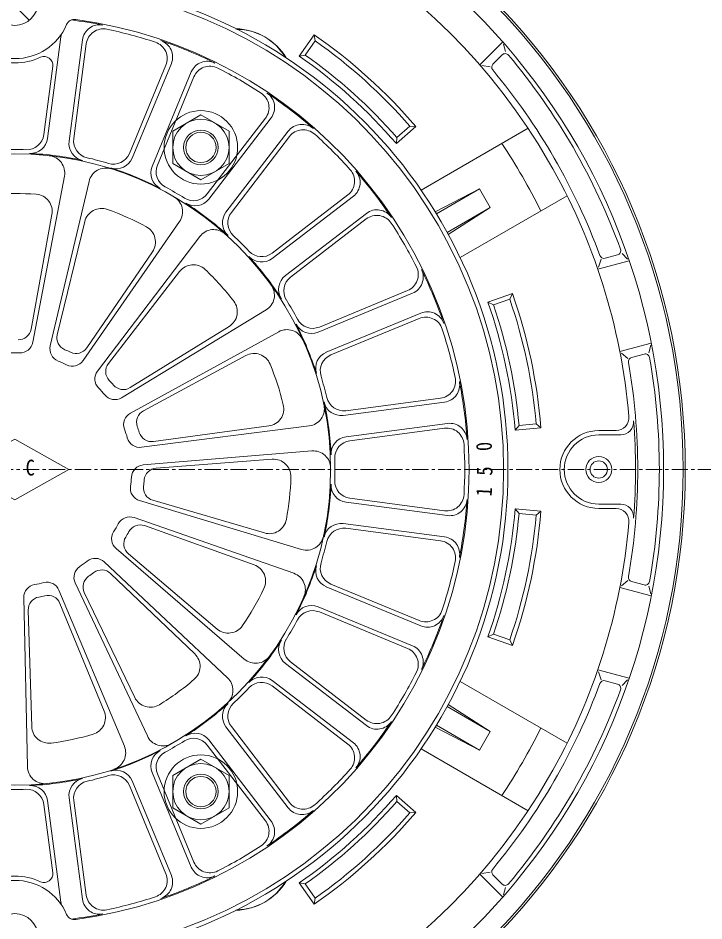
# Model space of a CAD drawing. Units: millimetres, scale not verified. Extents: x -1380 to 1380, y -955 to 955.
# Drawn here: x -449.3 to -290.7, y 120.7 to 329.4 of the extents above; entities that cross this region are included whole.
import ezdxf
from ezdxf.enums import TextEntityAlignment as Align

# ---------------------------------------------------------------- set-up
doc = ezdxf.new("R2010")
doc.units = ezdxf.units.MM
doc.header["$LTSCALE"] = 3
doc.linetypes.add('USER1', pattern=[2, 1.25, -0.25, 0.25, -0.25])
for name, color, linetype, lineweight in [('0-2_L-2', 7, 'Continuous', 18), ('0-4_L-5', 2, 'USER1', 18), ('0-5_L-3', 7, 'Continuous', 18), ('0-B_L-1a', 3, 'Continuous', 18), ('0-C_L-1b', 150, 'Continuous', 18)]:
    doc.layers.add(name, color=color, linetype=linetype, lineweight=lineweight)
doc.styles.add('ＭＳ ゴシック', font='')
doc.styles.get('ＭＳ ゴシック').set_extended_font_data('MS Gothic')

msp = doc.modelspace()

# ---------------------------------------------------------------- linework, layer by layer
at = {"layer": '0-2_L-2'}
for radius in [155, 154.5]:
    msp.add_circle((-449.992, 225.056), radius, dxfattribs=at)
at = {"layer": '0-4_L-5'}
msp.add_line((-198.372, 225.056), (-701.612, 225.056), dxfattribs=at)
at = {"layer": '0-5_L-3'}
msp.add_line((-446.729, 328.944), (-449.109, 331.324), dxfattribs=at)
for points in [[(-413.492, 303.287), (-406.992, 307.04), (-400.492, 303.287), (-400.492, 295.781), (-406.992, 292.029), (-413.492, 295.781)], [(-413.492, 154.33), (-406.992, 158.083), (-400.492, 154.33), (-400.492, 146.825), (-406.992, 143.072), (-413.492, 146.825)]]:
    msp.add_lwpolyline(points, close=True, dxfattribs=at)
for centre, radius in [((-449.992, 333.056), 5.3), ((-406.992, 299.534), 8.5), ((-406.992, 299.534), 6.5), ((-406.992, 299.534), 4), ((-406.992, 299.534), 3.5), ((-406.992, 150.578), 8.5), ((-406.992, 150.578), 6.5), ((-406.992, 150.578), 4), ((-406.992, 150.578), 3.5), ((-449.992, 117.056), 5.3)]:
    msp.add_circle(centre, radius, dxfattribs=at)
at = {"layer": '0-B_L-1a'}
for p, q in [((-442.433, 301.625), (-439.346, 325.071)), ((-437.476, 300.973), (-434.389, 324.418)), ((-436.388, 301.573), (-433.506, 323.464)), ((-443.328, 302.487), (-441.247, 318.294)), ((-423.514, 298.124), (-415.065, 318.523)), ((-422.873, 297.06), (-413.823, 318.908)), ((-418.253, 295.146), (-409.204, 316.994)), ((-417.047, 295.445), (-408.598, 315.844)), ((-405.505, 288.781), (-392.064, 306.298)), ((-405.161, 287.587), (-390.765, 306.349)), ((-401.194, 284.544), (-386.798, 303.305)), ((-399.952, 284.52), (-386.51, 302.037)), ((-438.545, 292.899), (-445.844, 254.472)), ((-432.855, 291.689), (-441.816, 253.616)), ((-390.528, 275.096), (-373.01, 288.537)), ((-390.504, 273.854), (-371.743, 288.25)), ((-446.241, 257.509), (-441.426, 283.988)), ((-387.46, 269.887), (-368.699, 284.283)), ((-440.218, 256.229), (-433.847, 282.377)), ((-411.94, 282.378), (-434.238, 250.242)), ((-386.266, 269.543), (-368.749, 282.984)), ((-407.234, 278.958), (-430.907, 247.821)), ((-433.365, 253.178), (-418.196, 275.409)), ((-428.384, 249.559), (-411.929, 270.855)), ((-379.901, 256.794), (-358.053, 265.844)), ((-379.602, 258), (-359.203, 266.45)), ((-391.915, 261.945), (-425.356, 241.657)), ((-377.988, 252.175), (-356.14, 261.225)), ((-376.924, 251.533), (-356.525, 259.983)), ((-423.365, 243.984), (-400.465, 258.123)), ((-389.007, 256.907), (-423.297, 238.091)), ((-420.286, 238.651), (-396.591, 251.414)), ((-374.075, 237.572), (-350.629, 240.659)), ((-373.474, 238.66), (-351.583, 241.542)), ((-381.932, 235.134), (-420.734, 230.201)), ((-417.968, 231.518), (-391.297, 235.12)), ((-373.422, 232.615), (-349.977, 235.702)), ((-372.56, 231.72), (-350.67, 234.602)), ((-381.324, 229.348), (-420.303, 226.106)), ((-417.324, 225.393), (-390.487, 227.415)), ((-383.717, 206.58), (-421.17, 217.856)), ((-418.108, 217.934), (-392.278, 210.377)), ((-373.422, 217.497), (-349.977, 214.41)), ((-372.56, 218.392), (-350.67, 215.51)), ((-385.515, 201.048), (-422.443, 213.94)), ((-420.011, 212.077), (-394.672, 203.008)), ((-374.075, 212.54), (-350.629, 209.453)), ((-373.474, 211.452), (-351.583, 208.57)), ((-396.961, 181.221), (-426.59, 206.756)), ((-423.761, 205.581), (-403.238, 188.171)), ((-400.854, 176.898), (-429.346, 203.696)), ((-427.882, 201.005), (-408.422, 182.414)), ((-419.375, 163.442), (-436.057, 198.82)), ((-376.924, 198.578), (-356.525, 190.129)), ((-424.69, 161.075), (-439.819, 197.145)), ((-433.95, 196.596), (-422.282, 172.344)), ((-377.988, 197.937), (-356.14, 188.887)), ((-447.083, 156.316), (-447.933, 195.42)), ((-446.913, 192.532), (-446.118, 165.631)), ((-439.576, 194.091), (-429.36, 169.193)), ((-379.901, 193.317), (-358.053, 184.268)), ((-379.602, 192.111), (-359.203, 183.662)), ((-387.46, 180.225), (-368.699, 165.829)), ((-386.266, 180.569), (-368.749, 167.128)), ((-390.504, 176.258), (-371.743, 161.862)), ((-390.528, 175.016), (-373.01, 161.574)), ((-401.194, 165.568), (-386.798, 146.807)), ((-399.952, 165.592), (-386.51, 148.075)), ((-405.505, 161.33), (-392.064, 143.813)), ((-405.161, 162.524), (-390.765, 143.763)), ((-418.253, 154.965), (-409.204, 133.117)), ((-417.047, 154.667), (-408.598, 134.268)), ((-422.873, 153.052), (-413.823, 131.204)), ((-423.514, 151.988), (-415.065, 131.589)), ((-442.433, 148.487), (-439.346, 125.041)), ((-437.476, 149.139), (-434.389, 125.693)), ((-436.388, 148.538), (-433.506, 126.647)), ((-443.328, 147.625), (-441.247, 131.818))]:
    msp.add_line(p, q, dxfattribs=at)
msp.add_lwpolyline([(-437.492, 225.056), (-449.992, 218.056), (-462.492, 225.056), (-449.992, 232.056)], close=True, dxfattribs=at)
msp.add_circle((-449.992, 225.056), 73, dxfattribs=at)
for centre, radius, start, end in [((-449.992, 225.056), 114, 273.07089, 86.92911), ((-449.992, 225.056), 113, 273.61565, 86.38435), ((-449.992, 333.056), 13, 203.26982, 336.73018), ((-436.212, 327.13), 2, 82.31165, 156.73018), ((-449.992, 225.056), 104.759, 78.80126, 82.8367), ((-449.992, 225.056), 105, 277.68835, 82.31165), ((-430.423, 323.896), 4, 78.80126, 172.5), ((-429.54, 322.942), 4, 78.19878, 172.5), ((-449.992, 225.056), 104, 71.80122, 78.19878), ((-443.312, 325.593), 4, 352.5, 0.71805), ((-418.76, 320.054), 4, 337.5, 71.80122), ((-449.992, 225.056), 104.759, 63.80126, 71.19874), ((-417.518, 320.439), 4, 337.5, 71.19874), ((-449.992, 333.056), 14, 244.99985, 295.00015), ((-443.23, 318.555), 2, 352.5, 115.00015), ((-405.508, 315.464), 4, 63.80126, 157.5), ((-404.902, 314.313), 4, 63.19878, 157.5), ((-449.992, 225.056), 104, 56.80122, 63.19878), ((-395.237, 308.733), 4, 322.5, 56.80122), ((-393.938, 308.784), 4, 322.5, 56.19874), ((-449.992, 225.056), 104.759, 48.80126, 56.19874), ((-383.625, 300.87), 4, 48.80126, 142.5), ((-383.337, 299.602), 4, 48.19878, 142.5), ((-447.294, 303.009), 4, 268.01773, 352.5), ((-446.399, 302.147), 4, 267.33141, 352.5), ((-433.51, 300.45), 4, 172.5, 257.66859), ((-432.422, 301.051), 4, 172.5, 256.98227), ((-449.992, 225.056), 104, 41.80122, 48.19878), ((-449.992, 225.056), 74, 88.01773, 91.98227), ((-449.992, 225.056), 73.175, 77.66859, 87.33141), ((-442.475, 293.645), 4, 349.24503, 83.7457), ((-449.992, 225.056), 74, 73.01773, 76.98227), ((-427.21, 299.655), 4, 253.01773, 337.5), ((-426.568, 298.59), 4, 252.33141, 337.5), ((-428.961, 290.773), 4, 72.2543, 166.75497), ((-449.992, 225.056), 73.175, 62.66859, 72.33141), ((-414.558, 293.616), 4, 157.5, 242.66859), ((-413.352, 293.914), 4, 157.5, 241.98227), ((-375.446, 291.711), 4, 307.5, 41.80122), ((-374.178, 291.423), 4, 307.5, 41.19874), ((-449.992, 225.056), 104.759, 33.80126, 41.19874), ((-449.992, 225.056), 74, 58.01773, 61.98227), ((-449.992, 225.056), 63.827, 85.56075, 94.43925), ((-445.361, 284.704), 4, 349.69203, 85.56075), ((-408.678, 291.216), 4, 238.01773, 322.5), ((-415.227, 284.658), 4, 325.24503, 59.7457), ((-449.992, 225.056), 73.175, 47.66859, 57.33141), ((-408.334, 290.022), 4, 237.33141, 322.5), ((-429.961, 281.43), 4, 70.43925, 166.30797), ((-449.992, 225.056), 63.827, 61.56075, 70.43925), ((-398.021, 282.108), 4, 142.5, 227.66859), ((-396.778, 282.085), 4, 142.5, 226.98227), ((-366.264, 281.109), 4, 33.80126, 127.5), ((-366.314, 279.81), 4, 33.19878, 127.5), ((-449.992, 225.056), 104, 26.80122, 33.19878), ((-421.5, 277.663), 4, 325.69203, 61.56075), ((-404.05, 276.537), 4, 48.2543, 142.75497), ((-449.992, 225.056), 74, 43.01773, 46.98227), ((-392.939, 277.027), 4, 222.33141, 307.5), ((-449.992, 225.056), 73.175, 32.66859, 42.33141), ((-392.963, 278.269), 4, 223.01773, 307.5), ((-408.763, 268.409), 4, 46.43925, 142.30797), ((-360.734, 270.146), 4, 292.5, 26.80122), ((-449.992, 225.056), 63.827, 37.56075, 46.43925), ((-385.025, 266.713), 4, 127.5, 212.66859), ((-383.831, 266.369), 4, 127.5, 211.98227), ((-359.584, 269.54), 4, 292.5, 26.19874), ((-449.992, 225.056), 104.759, 18.80126, 26.19874), ((-393.99, 265.365), 4, 301.24503, 35.7457), ((-402.566, 261.527), 4, 301.69203, 37.56075), ((-449.992, 225.056), 74, 28.01773, 31.98227), ((-354.609, 257.529), 4, 18.80126, 112.5), ((-381.133, 261.696), 4, 208.01773, 292.5), ((-354.994, 256.287), 4, 18.19878, 112.5), ((-449.193, 258.046), 3, 268.6129, 349.69203), ((-387.082, 253.4), 4, 24.2543, 118.75497), ((-449.992, 225.056), 73.175, 17.66859, 27.33141), ((-381.432, 260.49), 4, 207.33141, 292.5), ((-449.992, 225.056), 104, 11.80122, 18.19878), ((-437.303, 255.519), 3, 166.30797, 247.3871), ((-448.791, 255.032), 3, 267.70679, 349.24503), ((-438.896, 252.929), 3, 166.75497, 248.29321), ((-449.992, 225.056), 30, 64.6129, 67.3871), ((-435.844, 254.869), 3, 244.6129, 325.69203), ((-449.992, 225.056), 27, 87.70679, 92.29321), ((-394.694, 247.892), 4, 22.43925, 118.30797), ((-376.457, 248.479), 4, 112.5, 197.66859), ((-375.393, 247.838), 4, 112.5, 196.98227), ((-449.992, 225.056), 27, 63.70679, 68.29321), ((-436.703, 251.952), 3, 243.70679, 325.24503), ((-426.01, 247.724), 3, 142.30797, 223.3871), ((-449.992, 225.056), 63.827, 13.56075, 22.43925), ((-428.518, 246.006), 3, 142.75497, 224.29321), ((-449.992, 225.056), 74, 13.01773, 16.98227), ((-449.992, 225.056), 30, 40.6129, 43.3871), ((-424.941, 246.537), 3, 220.6129, 301.69203), ((-352.105, 245.508), 4, 277.5, 11.80122), ((-351.151, 244.625), 4, 277.5, 11.19874), ((-449.992, 225.056), 104.759, 3.80126, 11.19874), ((-449.992, 225.056), 27, 39.70679, 44.29321), ((-426.912, 244.222), 3, 219.70679, 301.24503), ((-374.597, 241.538), 4, 192.33141, 277.5), ((-449.992, 225.056), 73.175, 2.66859, 12.33141), ((-373.996, 242.626), 4, 193.01773, 277.5), ((-421.854, 235.461), 3, 118.75497, 200.29321), ((-418.863, 236.01), 3, 118.30797, 199.3871), ((-391.832, 239.084), 4, 277.69203, 13.56075), ((-382.437, 239.102), 4, 277.24503, 11.7457), ((-449.992, 225.056), 27, 15.70679, 20.29321), ((-449.992, 225.056), 30, 16.6129, 19.3871), ((-350.148, 230.636), 4, 3.19878, 97.5), ((-349.454, 231.736), 4, 3.80126, 97.5), ((-421.112, 233.177), 3, 195.70679, 277.24503), ((-418.369, 234.491), 3, 196.6129, 277.69203), ((-372.9, 228.649), 4, 97.5, 182.66859), ((-372.038, 227.754), 4, 97.5, 181.98227), ((-449.992, 225.056), 104, 356.80122, 3.19878), ((-380.992, 225.362), 4, 0.2543, 94.75497), ((-449.992, 225.056), 74, 358.01773, 1.98227), ((-420.054, 223.116), 3, 94.75497, 176.29321), ((-390.187, 223.426), 4, 358.43925, 94.30797), ((-417.099, 222.402), 3, 94.30797, 175.3871), ((-449.992, 225.056), 27, 351.70679, 356.29321), ((-449.992, 225.056), 30, 352.6129, 355.3871), ((-449.992, 225.056), 63.827, 349.56075, 358.43925), ((-449.992, 225.056), 73.175, 347.66859, 357.33141), ((-372.9, 221.463), 4, 177.33141, 262.5), ((-372.038, 222.358), 4, 178.01773, 262.5), ((-420.305, 220.729), 3, 171.70679, 253.24503), ((-417.266, 220.813), 3, 172.6129, 253.69203), ((-350.148, 219.476), 4, 262.5, 356.80122), ((-349.454, 218.376), 4, 262.5, 356.19874), ((-449.992, 225.056), 104.759, 348.80126, 356.19874), ((-423.432, 211.107), 3, 70.75497, 152.29321), ((-391.155, 214.216), 4, 253.69203, 349.56075), ((-449.992, 225.056), 27, 327.70679, 332.29321), ((-421.022, 209.253), 3, 70.30797, 151.3871), ((-374.597, 208.574), 4, 82.5, 167.66859), ((-373.996, 207.486), 4, 82.5, 166.98227), ((-424.632, 209.028), 3, 147.70679, 229.24503), ((-421.821, 207.869), 3, 148.6129, 229.69203), ((-449.992, 225.056), 30, 328.6129, 331.3871), ((-382.564, 210.411), 4, 253.24503, 347.7457), ((-351.151, 205.487), 4, 348.80126, 82.5), ((-449.992, 225.056), 74, 343.01773, 346.98227), ((-352.105, 204.604), 4, 348.19878, 82.5), ((-433.343, 200.099), 3, 123.70679, 205.24503), ((-449.992, 225.056), 27, 303.70679, 308.29321), ((-431.401, 201.51), 3, 46.75497, 128.29321), ((-396.02, 199.242), 4, 334.43925, 70.30797), ((-449.992, 225.056), 73.175, 332.66859, 342.33141), ((-376.457, 201.632), 4, 162.33141, 247.5), ((-375.393, 202.274), 4, 163.01773, 247.5), ((-449.992, 225.056), 104, 341.80122, 348.19878), ((-449.992, 225.056), 30, 304.6129, 307.3871), ((-429.954, 198.836), 3, 46.30797, 127.3871), ((-386.833, 197.271), 4, 336.2543, 70.75497), ((-444.934, 195.485), 3, 99.70679, 181.24503), ((-449.992, 225.056), 27, 279.70679, 284.29321), ((-442.585, 195.985), 3, 22.75497, 104.29321), ((-431.247, 197.897), 3, 124.6129, 205.69203), ((-449.992, 225.056), 63.827, 325.56075, 334.43925), ((-443.914, 192.62), 3, 100.6129, 181.69203), ((-449.992, 225.056), 30, 280.6129, 283.3871), ((-442.351, 192.953), 3, 22.30797, 103.3871), ((-381.432, 189.622), 4, 67.5, 152.66859), ((-381.133, 188.416), 4, 67.5, 151.98227), ((-354.994, 193.824), 4, 247.5, 341.80122), ((-449.992, 225.056), 74, 328.01773, 331.98227), ((-354.609, 192.583), 4, 247.5, 341.19874), ((-449.992, 225.056), 104.759, 333.80126, 341.19874), ((-400.65, 191.222), 4, 229.69203, 325.56075), ((-383.831, 183.743), 4, 148.01773, 232.5), ((-449.992, 225.056), 73.175, 317.66859, 327.33141), ((-385.025, 183.398), 4, 147.33141, 232.5), ((-359.584, 180.572), 4, 333.80126, 67.5), ((-411.185, 179.522), 4, 310.43925, 46.30797), ((-394.35, 184.251), 4, 229.24503, 323.7457), ((-360.734, 179.966), 4, 333.19878, 67.5), ((-449.992, 225.056), 104, 326.80122, 333.19878), ((-449.992, 225.056), 63.827, 301.56075, 310.43925), ((-403.595, 173.984), 4, 312.2543, 46.75497), ((-392.939, 173.085), 4, 52.5, 137.66859), ((-392.963, 171.842), 4, 52.5, 136.98227), ((-449.992, 225.056), 74, 313.01773, 316.98227), ((-418.678, 174.078), 4, 205.69203, 301.56075), ((-433.061, 167.674), 4, 286.43925, 22.30797), ((-449.992, 225.056), 73.175, 302.66859, 312.33141), ((-398.021, 168.003), 4, 132.33141, 217.5), ((-396.778, 168.027), 4, 133.01773, 217.5), ((-366.314, 170.301), 4, 232.5, 326.80122), ((-442.12, 165.749), 4, 181.69203, 277.56075), ((-449.992, 225.056), 104.759, 318.80126, 326.19874), ((-366.264, 169.002), 4, 232.5, 326.19874), ((-449.992, 225.056), 63.827, 277.56075, 286.43925), ((-415.757, 165.148), 4, 205.24503, 299.7457), ((-408.678, 158.895), 4, 37.5, 121.98227), ((-408.334, 160.089), 4, 37.5, 122.66859), ((-428.378, 159.528), 4, 288.2543, 22.75497), ((-449.992, 225.056), 74, 298.01773, 301.98227), ((-375.446, 158.401), 4, 318.19878, 52.5), ((-374.178, 158.689), 4, 318.80126, 52.5), ((-449.992, 225.056), 73.175, 287.66859, 297.33141), ((-414.558, 156.496), 4, 117.33141, 202.5), ((-413.352, 156.197), 4, 118.01773, 202.5), ((-443.084, 156.403), 4, 181.24503, 275.7457), ((-426.568, 151.521), 4, 22.5, 107.66859), ((-449.992, 225.056), 104, 311.80122, 318.19878), ((-449.992, 225.056), 73.175, 272.66859, 282.33141), ((-433.51, 149.661), 4, 102.33141, 187.5), ((-432.422, 149.06), 4, 103.01773, 187.5), ((-449.992, 225.056), 74, 283.01773, 286.98227), ((-427.21, 150.457), 4, 22.5, 106.98227), ((-449.992, 225.056), 74, 268.01773, 271.98227), ((-447.294, 147.103), 4, 7.5, 91.98227), ((-446.399, 147.965), 4, 7.5, 92.66859), ((-449.992, 225.056), 104.759, 303.80126, 311.19874), ((-383.625, 149.242), 4, 217.5, 311.19874), ((-383.337, 150.51), 4, 217.5, 311.80122), ((-395.237, 141.378), 4, 303.19878, 37.5), ((-393.938, 141.328), 4, 303.80126, 37.5), ((-449.992, 225.056), 104, 296.80122, 303.19878), ((-404.902, 135.798), 4, 202.5, 296.80122), ((-443.23, 131.557), 2, 244.99985, 7.5), ((-418.76, 130.058), 4, 288.19878, 22.5), ((-405.508, 134.648), 4, 202.5, 296.19874), ((-449.992, 117.056), 13, 23.26982, 156.73018), ((-449.992, 117.056), 14, 64.99985, 115.00015), ((-449.992, 225.056), 104.759, 288.80126, 296.19874), ((-417.518, 129.673), 4, 288.80126, 22.5), ((-430.423, 126.215), 4, 187.5, 281.19874), ((-429.54, 127.17), 4, 187.5, 281.80122), ((-449.992, 225.056), 104, 281.80122, 288.19878), ((-443.312, 124.519), 4, 359.28195, 7.5), ((-436.212, 122.982), 2, 203.26982, 277.68835), ((-449.992, 225.056), 104.759, 277.1633, 281.19874)]:
    msp.add_arc(centre, radius, start, end, dxfattribs=at)
at = {"layer": '0-C_L-1b'}
for p, q in [((-380.837, 325.563), (-384.278, 320.648)), ((-380.589, 324.173), (-382.883, 320.897)), ((-380.589, 324.173), (-380.837, 325.563)), ((-342.491, 318.597), (-337.176, 323.912)), ((-336.568, 321.692), (-337.044, 323.43)), ((-382.883, 320.897), (-384.278, 320.648)), ((-339.467, 318.793), (-337.337, 320.923)), ((-340.115, 318.145), (-342, 318.503)), ((-361.793, 300.401), (-357.264, 304.338)), ((-361.691, 301.815), (-358.672, 304.439)), ((-357.264, 304.338), (-358.672, 304.439)), ((-356.073, 289.672), (-331.33, 303.957)), ((-361.691, 301.815), (-361.793, 300.401)), ((-352.818, 284.665), (-342.585, 289.954)), ((-352.539, 284.207), (-342.585, 289.954)), ((-347.073, 274.084), (-322.33, 288.369)), ((-349.782, 279.406), (-340.085, 285.624)), ((-314.436, 273.667), (-315.068, 271.855)), ((-313.55, 273.905), (-310.641, 274.684)), ((-309.591, 274.966), (-308.323, 273.684)), ((-315.233, 271.383), (-307.972, 273.329)), ((-340.641, 263.766), (-334.968, 265.719)), ((-334.968, 265.719), (-335.584, 264.45)), ((-339.366, 263.147), (-340.641, 263.766)), ((-339.366, 263.147), (-335.584, 264.45)), ((-310.123, 252.315), (-302.862, 254.26)), ((-303.446, 252.033), (-302.989, 253.777)), ((-308.292, 250.735), (-309.745, 251.988)), ((-307.406, 250.972), (-304.497, 251.752)), ((-333.437, 235.253), (-334.35, 234.169)), ((-328.373, 234.692), (-334.35, 234.169)), ((-329.452, 235.602), (-333.437, 235.253)), ((-329.452, 235.602), (-328.373, 234.692)), ((-314.992, 234.056), (-311.009, 234.056)), ((-314.992, 233.056), (-309.923, 233.056)), ((-333.437, 214.859), (-334.35, 215.942)), ((-328.373, 215.419), (-334.35, 215.942)), ((-329.452, 214.51), (-328.373, 215.419)), ((-314.992, 217.056), (-309.923, 217.056)), ((-314.992, 216.056), (-311.009, 216.056)), ((-329.452, 214.51), (-333.437, 214.859)), ((-308.292, 199.377), (-309.745, 198.124)), ((-307.406, 199.139), (-304.497, 198.36)), ((-310.123, 197.797), (-302.862, 195.851)), ((-303.446, 198.078), (-302.989, 196.335)), ((-339.366, 186.964), (-340.641, 186.346)), ((-340.641, 186.346), (-334.968, 184.392)), ((-339.366, 186.964), (-335.584, 185.662)), ((-334.968, 184.392), (-335.584, 185.662)), ((-315.233, 178.728), (-307.972, 176.783)), ((-314.436, 176.445), (-315.068, 178.256)), ((-347.073, 176.028), (-322.33, 161.743)), ((-313.55, 176.207), (-310.641, 175.428)), ((-309.591, 175.146), (-308.323, 176.427)), ((-350.039, 170.235), (-340.085, 164.488)), ((-349.782, 170.705), (-340.085, 164.488)), ((-352.818, 165.447), (-342.585, 160.158)), ((-352.539, 165.905), (-342.585, 160.158)), ((-340.085, 164.488), (-342.585, 160.158)), ((-356.073, 160.44), (-331.33, 146.154)), ((-361.691, 148.297), (-361.793, 149.711)), ((-361.793, 149.711), (-357.264, 145.774)), ((-361.691, 148.297), (-358.672, 145.673)), ((-357.264, 145.774), (-358.672, 145.673)), ((-340.115, 131.967), (-342, 131.608)), ((-382.883, 129.215), (-384.278, 129.464)), ((-380.837, 124.549), (-384.278, 129.464)), ((-342.491, 131.515), (-337.176, 126.199)), ((-339.467, 131.319), (-337.337, 129.189)), ((-380.589, 125.938), (-382.883, 129.215)), ((-336.568, 128.42), (-337.044, 126.682)), ((-380.589, 125.938), (-380.837, 124.549))]:
    msp.add_line(p, q, dxfattribs=at)
msp.add_lwpolyline([(-350.039, 279.877), (-340.085, 285.624), (-342.585, 289.954)], dxfattribs=at)
for centre, radius in [((-449.992, 225.056), 150), ((-314.992, 225.056), 3), ((-314.992, 225.056), 2)]:
    msp.add_circle(centre, radius, dxfattribs=at)
for centre, radius, start, end in [((-449.992, 225.056), 142.5, 30, 90), ((-399.233, 312.972), 14, 31.34108, 88.65892), ((-398.733, 313.838), 13, 30.38359, 89.61641), ((-449.992, 225.056), 122, 40.53036, 55.46964), ((-449.992, 225.056), 121, 41, 55), ((-449.992, 225.056), 116, 40.50606, 55.49394), ((-449.992, 225.056), 117, 41, 55), ((-336.63, 320.216), 1, 39.97778, 135), ((-450.425, 224.806), 149.5, 20.02222, 39.97778), ((-338.76, 318.086), 1, 135, 219.87395), ((-450.425, 224.806), 144.5, 20.12605, 39.87395), ((-449.992, 225.056), 135.486, 26.19119, 33.80881), ((-449.992, 225.056), 142.5, 4.93477, 30), ((-310.9, 275.65), 1, 285, 20.02222), ((-313.809, 274.87), 1, 200.12605, 285), ((-449.992, 225.056), 122, 4.53036, 19.46964), ((-449.992, 225.056), 116, 4.50606, 19.49394), ((-449.992, 225.056), 117, 5, 19), ((-449.992, 225.056), 121, 5, 19), ((-307.147, 250.006), 1, 105, 189.87395), ((-304.238, 250.786), 1, 9.97778, 105), ((-450.492, 225.056), 149.5, 350.02222, 9.97778), ((-450.492, 225.056), 144.5, 350.12605, 9.87395), ((-311.009, 237.056), 3, 270, 4.93477), ((-309.923, 236.056), 3, 270, 4.49039), ((-449.992, 225.056), 143.5, 355.50961, 4.49039), ((-314.992, 225.056), 9, 90, 270), ((-314.992, 225.056), 8, 90, 270), ((-449.992, 225.056), 116, 340.50606, 355.49394), ((-449.992, 225.056), 122, 340.53036, 355.46964), ((-311.009, 213.056), 3, 355.06523, 90), ((-309.923, 214.056), 3, 355.50961, 90), ((-449.992, 225.056), 117, 341, 355), ((-449.992, 225.056), 121, 341, 355), ((-449.992, 225.056), 142.5, 330, 355.06523), ((-307.147, 200.105), 1, 170.12605, 255), ((-304.238, 199.326), 1, 255, 350.02222), ((-450.425, 225.306), 144.5, 320.12605, 339.87395), ((-313.809, 175.241), 1, 75, 159.87395), ((-310.9, 174.462), 1, 339.97778, 75), ((-450.425, 225.306), 149.5, 320.02222, 339.97778), ((-449.992, 225.056), 135.486, 326.19119, 333.80881), ((-449.992, 225.056), 142.5, 270, 330), ((-449.992, 225.056), 116, 304.50606, 319.49394), ((-449.992, 225.056), 117, 305, 319), ((-449.992, 225.056), 122, 304.53036, 319.46964), ((-449.992, 225.056), 121, 305, 319), ((-338.76, 132.026), 1, 140.12605, 225), ((-399.233, 137.139), 14, 271.34108, 328.65892), ((-398.733, 136.273), 13, 270.38359, 329.61641), ((-336.63, 129.896), 1, 225, 320.02222)]:
    msp.add_arc(centre, radius, start, end, dxfattribs=at)

# ---------------------------------------------------------------- texts
at = {"layer": '0-B_L-1a', "color": 7, "style": 'ＭＳ ゴシック', "width": 0.85}
for s, rotation, p in [('0', 93, (-338.57, 229.477)), ('5', 90, (-338.492, 223.639)), ('1', 87, (-338.671, 218.715))]:
    msp.add_text(s, height=3.666, rotation=rotation, dxfattribs=at).set_placement(p, align=Align.BOTTOM_LEFT)
msp.add_text('C', height=3.666, dxfattribs=at).set_placement((-447.51, 222.556), align=Align.BOTTOM_LEFT)

doc.saveas('drawing.dxf')
